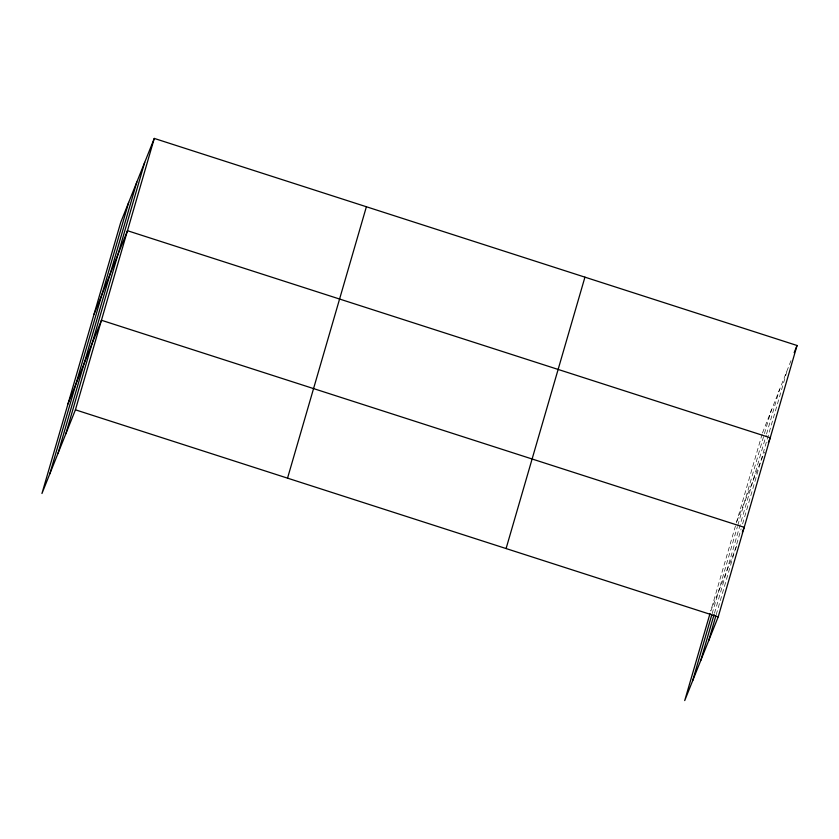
<?xml version="1.0" encoding="UTF-8"?>
<svg xmlns="http://www.w3.org/2000/svg" width="839" height="839" viewBox="0 0 839 839"><rect width="100%" height="100%" fill="white"/><g stroke="black" fill="none" stroke-linecap="round" stroke-linejoin="round"><path stroke-width="0.63" stroke-dasharray="4.2 3.15" d="M762.127 434.162L710.748 611.012L737.041 545.277M762.494 432.914L791.785 358.652M712.122 613.687L737.429 526.609M737.785 525.371L771.461 409.453M714.471 613.267L766.185 435.273M766.542 434.025L779.588 389.139M716.212 614.693L741.152 528.864M742.599 523.893L787.475 369.422M736.768 521.449L764.497 452.116"/><path stroke-width="1.26" d="M49.837 473.794L128.692 202.398M57.964 453.48L136.82 182.084M65.851 433.753L144.707 162.357M154.282 138.425L120.806 222.115L41.95 493.51L75.426 409.82L154.282 138.425L797.05 345.49L718.194 616.885L684.718 700.575L710.025 613.498M287.536 478.157L366.391 206.761M506.085 548.549L584.94 277.153M692.605 680.859L711.766 614.924M700.733 660.534L714.104 614.515M708.619 640.818L715.856 615.941M93.989 314.394L127.465 230.704L770.244 437.759L768.325 442.552M67.969 403.958L101.446 320.257L744.214 527.322L742.305 532.104M794.176 352.663L797.05 345.49M75.426 409.82L718.194 616.885"/></g></svg>
